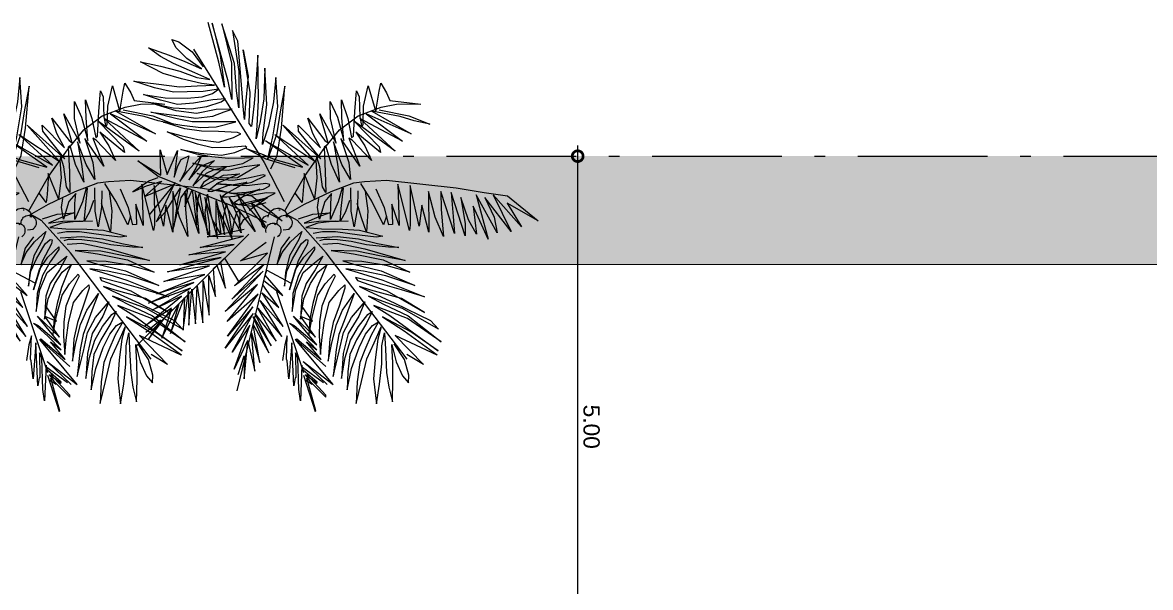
# Model space of a CAD drawing. Header units: metres. Extents: x 8 to 2416, y -346 to 476.
# Drawn here: x 22.85 to 33.26, y 53.96 to 59.18 of the extents above; entities that cross this region are included whole.
import ezdxf

# ---------------------------------------------------------------- set-up
doc = ezdxf.new("R2010")
doc.units = ezdxf.units.M
doc.header["$PDMODE"] = 34
doc.linetypes.add('0', pattern=[0])
doc.linetypes.add('ACAD_ISO10W100', pattern=[18, 12, -3, 0, -3])
doc.layers.get('0').update_dxf_attribs({"color": 250, "linetype": '0', "lineweight": 20})
doc.layers.get('Defpoints').update_dxf_attribs({"color": 6})
for name, color, linetype, lineweight in [('ARBOLES', 86, 'Continuous', 0), ('calle', 254, 'Continuous', 0), ('DIMENSIONES', 5, 'Continuous', 5)]:
    doc.layers.add(name, color=color, linetype=linetype, lineweight=lineweight)
doc.layers.add('grama', color=7, linetype='Continuous', lineweight=0, true_color=0x698c45)
doc.layers.add('SOLAR', color=7, linetype='ACAD_ISO10W100', lineweight=9, true_color=0xff1414)
doc.styles.add('ESC100-2mm', font='arial.ttf', dxfattribs={"height": 0.15})
doc.dimstyles.new('DIMS100', dxfattribs={"dimtxt": 0.15, "dimasz": 0.2, "dimexe": 0.1, "dimexo": 0.1, "dimgap": 0.05, "dimtad": 2, "dimzin": 4, "dimdsep": 46, "dimtxsty": 'ESC100-2mm', "dimblk": 'DOTSMALL', "dimcen": 0.1, "dimdle": 0.1, "dimclrd": 256, "dimclre": 256, "dimclrt": 1, "dimadec": 0, "dimazin": 0, "dimtfac": 1, "dimtix": 1, "dimtmove": 2, "dimatfit": 3, "dimfxl": 1, "dimtolj": 1, "dimtzin": 0, "dimlwd": -1, "dimarcsym": 0})

# ---------------------------------------------------------------- blocks, each defined once
blk = doc.blocks.new('A2')
at = {"layer": 'ARBOLES', "color": 87, "true_color": 0x4f6a34, "extrusion": (-5.08599e-09, -1.37735e-08, 1)}
for p, q in [((624.1, -0.43, 0), (616.23, 28.83, 0)), ((631.02, -14.39, 0), (619.25, 28.25, 0)), ((619.25, 28.25, 0), (625.08, 4.39, 0)), ((635.59, -1.53, 0), (626.3, 27.98, 0)), ((626.3, 27.98, 0), (633.45, -1.28, 0)), ((638.23, 15.1, 0), (634.28, 22.86, 0)), ((634.28, 22.86, 0), (638.96, -7.43, 0)), ((581.06, 3.77, 0), (572.04, 10.25, 0)), ((572.04, 10.25, 0), (587.45, 4.72, 0)), ((592.6, 10.21, 0), (589.31, 16.32, 0)), ((589.31, 16.32, 0), (594.61, 14.49, 0)), ((600.52, 2.31, 0), (592.6, 10.21, 0)), ((594.61, 14.49, 0), (604.47, 7.25, 0)), ((605.3, 9.05, 0), (657.5, -74.71, 0)), ((640.7, -13.96, 0), (638.23, 15.1, 0)), ((647.25, -22.86, 0), (642.1, 8.73, 0)), ((642.1, 8.73, 0), (645.64, -10.79, 0)), ((590.68, -1.53, 0), (581.06, 3.77, 0)), ((587.45, 4.72, 0), (598.97, 0.1, 0)), ((598.97, 0.1, 0), (611.36, -5.29, 0)), ((611.36, -5.29, 0), (600.52, 2.31, 0)), ((604.47, 7.25, 0), (612.46, -3.87, 0)), ((625.08, 4.39, 0), (628.16, -19.02, 0)), ((652.87, 4.66, 0), (651.66, -13.06, 0)), ((653.48, -28.57, 0), (652.87, 4.66, 0)), ((582.9, -8.83, 0), (566.25, -0.31, 0)), ((566.25, -0.31, 0), (580.9, -3.32, 0)), ((580.9, -3.32, 0), (595.37, -7.22, 0)), ((606.41, -8.46, 0), (590.68, -1.53, 0)), ((595.37, -7.22, 0), (607.94, -11.83, 0)), ((628.16, -19.02, 0), (624.1, -0.43, 0)), ((633.45, -1.28, 0), (633.69, -28.09, 0)), ((637.25, -21.61, 0), (635.59, -1.53, 0)), ((638.96, -7.43, 0), (638.77, -34.21, 0)), ((658.17, -5.01, 0), (657.39, -27.52, 0)), ((659.62, -32, 0), (658.17, -5.01, 0)), ((576.52, -19.4, 0), (561.2, -14.47, 0)), ((561.2, -14.47, 0), (577.76, -16.52, 0)), ((577.76, -16.52, 0), (594.92, -18.79, 0)), ((596.49, -12.83, 0), (582.9, -8.83, 0)), ((611.39, -16.33, 0), (596.49, -12.83, 0)), ((617.55, -13.34, 0), (606.41, -8.46, 0)), ((607.94, -11.83, 0), (617.55, -13.34, 0)), ((620.79, -17.36, 0), (611.39, -16.33, 0)), ((633.69, -28.09, 0), (631.02, -14.39, 0)), ((642.35, -35.84, 0), (640.7, -13.96, 0)), ((645.64, -10.79, 0), (643.48, -34.02, 0)), ((651.66, -13.06, 0), (650.08, -30.92, 0)), ((666.22, -11.84, 0), (664.45, -29.9, 0)), ((667.71, -33.53, 0), (666.22, -11.84, 0)), ((742.6, -22.01, 0), (743.73, -16.07, 0)), ((743.73, -16.07, 0), (748.04, -23.24, 0)), ((581.06, -28.55, 0), (568.39, -24.33, 0)), ((568.39, -24.33, 0), (584.34, -26.83, 0)), ((590.56, -22.62, 0), (576.52, -19.4, 0)), ((600.57, -22.48, 0), (590.56, -22.62, 0)), ((594.92, -18.79, 0), (607.97, -18, 0)), ((612.47, -22.05, 0), (600.57, -22.48, 0)), ((607.97, -18, 0), (620.79, -17.36, 0)), ((611.77, -26.14, 0), (619.4, -23.71, 0)), ((623.72, -20.42, 0), (612.47, -22.05, 0)), ((619.4, -23.71, 0), (623.72, -20.42, 0)), ((638.77, -34.21, 0), (637.25, -21.61, 0)), ((646.58, -45.82, 0), (647.25, -22.86, 0)), ((672.96, -18.13, 0), (669.66, -35.78, 0)), ((670.32, -49.18, 0), (672.96, -18.13, 0)), ((724.51, -36.88, 0), (725.7, -21.6, 0)), ((725.7, -21.6, 0), (727.73, -26.01, 0)), ((731.1, -33.08, 0), (734.49, -17.91, 0)), ((734.49, -17.91, 0), (740.14, -37.28, 0)), ((740.63, -33.64, 0), (742.6, -22.01, 0)), ((748.04, -23.24, 0), (750.56, -28.79, 0)), ((592.45, -36.48, 0), (574.8, -31.06, 0)), ((574.8, -31.06, 0), (590.27, -34.1, 0)), ((593.43, -31.65, 0), (581.06, -28.55, 0)), ((584.34, -26.83, 0), (600.76, -27.15, 0)), ((605.36, -30.84, 0), (593.43, -31.65, 0)), ((600.76, -27.15, 0), (611.77, -26.14, 0)), ((603.55, -34.91, 0), (615.13, -33.12, 0)), ((619.6, -28.38, 0), (605.36, -30.84, 0)), ((615.13, -33.12, 0), (625.75, -29.86, 0)), ((628.96, -27.59, 0), (619.6, -28.38, 0)), ((625.75, -29.86, 0), (628.96, -27.59, 0)), ((650.08, -30.92, 0), (648.13, -47.96, 0)), ((652.4, -47.45, 0), (653.48, -28.57, 0)), ((657.39, -27.52, 0), (654.71, -44.29, 0)), ((656.74, -53.01, 0), (659.62, -32, 0)), ((664.45, -29.9, 0), (660.81, -47.71, 0)), ((706.63, -42.01, 0), (706.47, -29.52, 0)), ((706.47, -29.52, 0), (711.71, -41.21, 0)), ((715.08, -41.71, 0), (714.76, -28.26, 0)), ((714.76, -28.26, 0), (719.41, -42, 0)), ((727.73, -26.01, 0), (728.19, -40.94, 0)), ((730.65, -46.3, 0), (731.1, -33.08, 0)), ((744.01, -33.84, 0), (755.27, -31.52, 0)), ((750.56, -28.79, 0), (773.33, -31.43, 0)), ((755.27, -31.52, 0), (765.63, -31.14, 0)), ((765.63, -31.14, 0), (773.33, -31.43, 0)), ((593.33, -42.4, 0), (573.91, -37.44, 0)), ((573.91, -37.44, 0), (593.01, -39.88, 0)), ((590.27, -34.1, 0), (603.55, -34.91, 0)), ((607.56, -38.38, 0), (592.45, -36.48, 0)), ((593.01, -39.88, 0), (607.04, -41.98, 0)), ((607.04, -41.98, 0), (619.59, -40.28, 0)), ((622.22, -35.52, 0), (607.56, -38.38, 0)), ((619.59, -40.28, 0), (627.98, -37.29, 0)), ((633.83, -35.14, 0), (622.22, -35.52, 0)), ((627.98, -37.29, 0), (633.83, -35.14, 0)), ((643.02, -42.96, 0), (642.35, -35.84, 0)), ((643.48, -34.02, 0), (643.02, -42.96, 0)), ((663.98, -55.62, 0), (667.71, -33.53, 0)), ((669.66, -35.78, 0), (666.67, -54.11, 0)), ((704.78, -60.12, 0), (698.71, -38.57, 0)), ((698.71, -38.57, 0), (710.68, -60.46, 0)), ((711.71, -41.21, 0), (716.42, -58.42, 0)), ((713.34, -50.48, 0), (726.98, -40.06, 0)), ((723.58, -55.2, 0), (724.51, -36.88, 0)), ((726.98, -40.06, 0), (744.01, -33.84, 0)), ((728.19, -40.94, 0), (729.64, -48.46, 0)), ((766.34, -53.39, 0), (733.01, -38.62, 0)), ((733.01, -38.62, 0), (759.89, -58.86, 0)), ((757.97, -40.54, 0), (737.05, -36.8, 0)), ((737.05, -36.8, 0), (766.34, -53.39, 0)), ((740.14, -37.28, 0), (740.63, -33.64, 0)), ((742.55, -35.78, 0), (764.41, -40.03, 0)), ((768.32, -43.71, 0), (757.97, -40.54, 0)), ((764.41, -40.03, 0), (779.97, -46.37, 0)), ((598.98, -49.69, 0), (583.29, -44.89, 0)), ((583.29, -44.89, 0), (596.7, -47.15, 0)), ((604.42, -44.47, 0), (593.33, -42.4, 0)), ((596.7, -47.15, 0), (610.77, -48.82, 0)), ((611.27, -51.52, 0), (598.98, -49.69, 0)), ((615.2, -44.5, 0), (604.42, -44.47, 0)), ((610.77, -48.82, 0), (622.13, -48.35, 0)), ((628.03, -44.58, 0), (615.2, -44.5, 0)), ((622.13, -48.35, 0), (636.69, -44.61, 0)), ((636.69, -44.61, 0), (628.03, -44.58, 0)), ((648.13, -47.96, 0), (646.58, -45.82, 0)), ((654.71, -44.29, 0), (651.56, -57.09, 0)), ((651.56, -57.09, 0), (652.4, -47.45, 0)), ((660.81, -47.71, 0), (656.41, -61.27, 0)), ((667.21, -69.42, 0), (670.32, -49.18, 0)), ((695.14, -73.61, 0), (671.65, -47.12, 0)), ((671.65, -47.12, 0), (699.38, -71.82, 0)), ((683.04, -51.44, 0), (682.59, -47.07, 0)), ((682.59, -47.07, 0), (699.13, -63.91, 0)), ((693.53, -53.3, 0), (689.81, -41.87, 0)), ((689.81, -41.87, 0), (702.49, -58.31, 0)), ((710.68, -60.46, 0), (706.63, -42.01, 0)), ((716.42, -58.42, 0), (715.08, -41.71, 0)), ((719.41, -42, 0), (722.17, -56.11, 0)), ((754.37, -66.21, 0), (724.35, -44.35, 0)), ((724.35, -44.35, 0), (742.61, -63.03, 0)), ((759.89, -58.86, 0), (728.4, -42.16, 0)), ((728.4, -42.16, 0), (754.37, -66.21, 0)), ((729.64, -48.46, 0), (730.65, -46.3, 0)), ((779.97, -46.37, 0), (768.32, -43.71, 0)), ((598.07, -57.61, 0), (585.81, -51.87, 0)), ((585.81, -51.87, 0), (596.07, -54.74, 0)), ((596.07, -54.74, 0), (608.56, -57.65, 0)), ((608.2, -61.15, 0), (598.07, -57.61, 0)), ((608.56, -57.65, 0), (624.05, -59.58, 0)), ((623.94, -51.71, 0), (611.27, -51.52, 0)), ((637.91, -52.5, 0), (623.94, -51.71, 0)), ((624.05, -59.58, 0), (634.83, -56.21, 0)), ((634.83, -56.21, 0), (640.32, -53.53, 0)), ((640.32, -53.53, 0), (637.91, -52.5, 0)), ((656.41, -61.27, 0), (656.74, -53.01, 0)), ((666.67, -54.11, 0), (660.37, -71.87, 0)), ((660.37, -71.87, 0), (663.98, -55.62, 0)), ((690.2, -76.67, 0), (665.43, -53.89, 0)), ((665.43, -53.89, 0), (695.14, -73.61, 0)), ((699.38, -71.82, 0), (683.04, -51.44, 0)), ((699.13, -63.91, 0), (693.53, -53.3, 0)), ((701.26, -65.36, 0), (713.34, -50.48, 0)), ((702.49, -58.31, 0), (704.78, -60.12, 0)), ((728.28, -77.37, 0), (714.22, -56.77, 0)), ((714.22, -56.77, 0), (720.07, -74.73, 0)), ((722.59, -58.1, 0), (720.13, -56.52, 0)), ((720.13, -56.52, 0), (728.28, -77.37, 0)), ((722.17, -56.11, 0), (723.58, -55.2, 0)), ((736.82, -73.21, 0), (722.59, -58.1, 0)), ((743.49, -67.33, 0), (725.37, -52.2, 0)), ((725.37, -52.2, 0), (732, -62.21, 0)), ((581.31, -83.95, 0), (580.69, -65.22, 0)), ((580.69, -65.22, 0), (585.87, -83.56, 0)), ((585.87, -83.56, 0), (593.52, -65.64, 0)), ((593.52, -65.64, 0), (591.09, -85.4, 0)), ((607.52, -68.57, 0), (595.98, -65.06, 0)), ((595.98, -65.06, 0), (610.37, -67.69, 0)), ((619.38, -63.81, 0), (608.2, -61.15, 0)), ((632.64, -63.5, 0), (619.38, -63.81, 0)), ((643.65, -62.49, 0), (632.64, -63.5, 0)), ((635.84, -67.22, 0), (644.75, -63.59, 0)), ((644.75, -63.59, 0), (643.65, -62.49, 0)), ((659.1, -72.18, 0), (644.22, -64.35, 0)), ((644.22, -64.35, 0), (655.56, -68.14, 0)), ((686, -78.09, 0), (658.48, -58.71, 0)), ((658.48, -58.71, 0), (690.2, -76.67, 0)), ((687.32, -85.09, 0), (701.26, -65.36, 0)), ((703.21, -62.22, 0), (701.9, -63.27, 0)), ((701.9, -63.27, 0), (702.77, -81.59, 0)), ((707.35, -76, 0), (703.21, -62.22, 0)), ((715.09, -76.02, 0), (708.71, -59.36, 0)), ((708.71, -59.36, 0), (711.69, -75.86, 0)), ((732, -62.21, 0), (736.82, -73.21, 0)), ((742.61, -63.03, 0), (743.49, -67.33, 0)), ((579.32, -84.99, 0), (564.18, -73.43, 0)), ((564.18, -73.43, 0), (581.31, -83.95, 0)), ((593.74, -77.19, 0), (596.26, -72.49, 0)), ((596.26, -72.49, 0), (601.88, -69.74, 0)), ((601.88, -69.74, 0), (598.85, -81.65, 0)), ((600.94, -81.14, 0), (608.3, -72.79, 0)), ((611.3, -69.77, 0), (606.97, -78.92, 0)), ((618.93, -70.51, 0), (607.52, -68.57, 0)), ((608.3, -72.79, 0), (611.3, -69.77, 0)), ((610.37, -67.69, 0), (626, -69.26, 0)), ((610.9, -77.36, 0), (620.86, -73.09, 0)), ((620.86, -73.09, 0), (611.78, -81.55, 0)), ((631.2, -71.78, 0), (618.93, -70.51, 0)), ((626, -69.26, 0), (635.84, -67.22, 0)), ((643.16, -71.54, 0), (631.2, -71.78, 0)), ((641.87, -75.37, 0), (649.47, -71.12, 0)), ((649.47, -71.12, 0), (643.16, -71.54, 0)), ((655.56, -68.14, 0), (665.55, -72.32, 0)), ((657.5, -74.71, 0), (672.42, -103.39, 0)), ((680.43, -78.57, 0), (659.1, -72.18, 0)), ((662.51, -79.23, 0), (667.21, -69.42, 0)), ((665.55, -72.32, 0), (686, -78.09, 0)), ((696.53, -70.58, 0), (695.74, -72.82, 0)), ((695.74, -72.82, 0), (696.59, -86.02, 0)), ((698.71, -77.91, 0), (696.53, -70.58, 0)), ((720.07, -74.73, 0), (721.45, -87.14, 0)), ((591.09, -85.4, 0), (593.74, -77.19, 0)), ((595.27, -88.56, 0), (600.94, -81.14, 0)), ((598.85, -81.65, 0), (595.27, -88.56, 0)), ((601.97, -87.53, 0), (610.9, -77.36, 0)), ((606.97, -78.92, 0), (601.97, -87.53, 0)), ((621.07, -80.11, 0), (604.93, -75.02, 0)), ((604.93, -75.02, 0), (619.77, -77.94, 0)), ((611.78, -81.55, 0), (604.94, -91.88, 0)), ((604.94, -91.88, 0), (615.07, -82.49, 0)), ((620.71, -87, 0), (608.03, -82.79, 0)), ((608.03, -82.79, 0), (623.85, -86.07, 0)), ((629.74, -77.94, 0), (612.69, -89.4, 0)), ((615.07, -82.49, 0), (620.57, -79.89, 0)), ((619.77, -77.94, 0), (632.14, -77.45, 0)), ((620.57, -79.89, 0), (629.74, -77.94, 0)), ((631.1, -80.53, 0), (621.07, -80.11, 0)), ((639.29, -82.95, 0), (623.79, -89.7, 0)), ((627.47, -84.1, 0), (639.29, -82.95, 0)), ((642.89, -77.87, 0), (631.1, -80.53, 0)), ((632.14, -77.45, 0), (641.87, -75.37, 0)), ((637.86, -85.6, 0), (647.46, -80.15, 0)), ((654.38, -76.33, 0), (642.89, -77.87, 0)), ((647.46, -80.15, 0), (654.38, -76.33, 0)), ((687.18, -82.73, 0), (687.06, -86.4, 0)), ((694.71, -101.45, 0), (687.18, -82.73, 0)), ((700.64, -92.72, 0), (698.71, -77.91, 0)), ((702.77, -81.59, 0), (703.1, -96.92, 0)), ((713.33, -89.21, 0), (707.35, -76, 0)), ((711.69, -75.86, 0), (713.33, -89.21, 0)), ((721.45, -87.14, 0), (715.09, -76.02, 0)), ((572.77, -88.11, 0), (560.59, -96.29, 0)), ((581.93, -88.51, 0), (569.07, -99.72, 0)), ((569.07, -99.72, 0), (591.08, -90.64, 0)), ((570.55, -91.77, 0), (581.93, -88.51, 0)), ((591.08, -90.64, 0), (572.68, -113.34, 0)), ((579.06, -85.89, 0), (572.77, -88.11, 0)), ((631.89, -105.95, 0), (579.32, -84.99, 0)), ((591.61, -89.33, 0), (581.74, -110.5, 0)), ((610.17, -93.47, 0), (627.47, -84.1, 0)), ((612.69, -89.4, 0), (610.17, -93.47, 0)), ((623.79, -89.7, 0), (616.07, -95.84, 0)), ((618.95, -96.11, 0), (630.63, -91.55, 0)), ((634.45, -87.95, 0), (620.71, -87, 0)), ((644.68, -91.97, 0), (622.23, -90.38, 0)), ((622.23, -90.38, 0), (637.82, -91.62, 0)), ((623.85, -86.07, 0), (637.86, -85.6, 0)), ((644.88, -89.25, 0), (629.15, -97.72, 0)), ((630.63, -91.55, 0), (644.88, -89.25, 0)), ((645.87, -86.27, 0), (634.45, -87.95, 0)), ((637.82, -91.62, 0), (648.57, -89.08, 0)), ((658.87, -90.05, 0), (644.68, -91.97, 0)), ((656.76, -83.66, 0), (645.87, -86.27, 0)), ((648.57, -89.08, 0), (658.62, -84.36, 0)), ((658.62, -84.36, 0), (656.76, -83.66, 0)), ((661.66, -90.82, 0), (658.87, -90.05, 0)), ((661.3, -92.08, 0), (661.66, -90.82, 0)), ((672.81, -110.42, 0), (687.32, -85.09, 0)), ((687.06, -86.4, 0), (686.23, -98.17, 0)), ((696.59, -86.02, 0), (694.71, -101.45, 0)), ((707.02, -96.14, 0), (723.79, -89.77, 0)), ((723.79, -89.77, 0), (731.65, -88.75, 0)), ((737.09, -103.31, 0), (729.02, -90.05, 0)), ((731.65, -88.75, 0), (748.02, -87.64, 0)), ((748.02, -87.64, 0), (799.56, -93.42, 0)), ((764.91, -124.86, 0), (756.39, -90.55, 0)), ((756.39, -90.55, 0), (757.33, -121.28, 0)), ((560.59, -96.29, 0), (570.55, -91.77, 0)), ((584.62, -111.03, 0), (595.67, -93.27, 0)), ((595.67, -93.27, 0), (593.66, -102.05, 0)), ((596.28, -100.6, 0), (600.9, -94.07, 0)), ((600.9, -94.07, 0), (598.87, -107.3, 0)), ((598.87, -107.3, 0), (604.41, -94.76, 0)), ((604.41, -94.76, 0), (607.46, -120.94, 0)), ((608.72, -101.58, 0), (609.9, -96.98, 0)), ((609.9, -96.98, 0), (612.46, -112.69, 0)), ((614.04, -111.8, 0), (615.65, -98.05, 0)), ((615.65, -98.05, 0), (618.22, -113.38, 0)), ((616.07, -95.84, 0), (618.95, -96.11, 0)), ((633.21, -97.59, 0), (623.45, -94.87, 0)), ((623.45, -94.87, 0), (634.47, -97.23, 0)), ((629.15, -97.72, 0), (626.52, -99.91, 0)), ((626.52, -99.91, 0), (629.93, -100.08, 0)), ((629.93, -100.08, 0), (635.83, -99.57, 0)), ((645.74, -99.24, 0), (633.21, -97.59, 0)), ((634.47, -97.23, 0), (644.52, -96.54, 0)), ((635.83, -99.57, 0), (654.43, -94.25, 0)), ((654.43, -94.25, 0), (641.7, -100.11, 0)), ((644.52, -96.54, 0), (657.21, -94.45, 0)), ((659.41, -97.08, 0), (645.74, -99.24, 0)), ((655.77, -102.3, 0), (665.68, -97.21, 0)), ((657.21, -94.45, 0), (661.3, -92.08, 0)), ((665.68, -97.21, 0), (659.41, -97.08, 0)), ((685.69, -104.19, 0), (680.7, -97.48, 0)), ((686.23, -98.17, 0), (685.69, -104.19, 0)), ((687.37, -105.35, 0), (707.02, -96.14, 0)), ((703.1, -96.92, 0), (700.64, -92.72, 0)), ((707.43, -97.45, 0), (702.44, -103.57, 0)), ((706.73, -104.89, 0), (707.43, -97.45, 0)), ((715.14, -93.55, 0), (712.38, -103.6, 0)), ((714.57, -108.58, 0), (716.19, -93.56, 0)), ((716.19, -93.56, 0), (715.14, -93.55, 0)), ((721.89, -110.59, 0), (721.57, -93.43, 0)), ((726.8, -95.69, 0), (726.5, -107.83, 0)), ((732.15, -95.82, 0), (734.08, -110.36, 0)), ((746.5, -108.16, 0), (740.41, -94.42, 0)), ((772.25, -121.74, 0), (765.43, -91.74, 0)), ((765.43, -91.74, 0), (765.6, -121.05, 0)), ((784.05, -115.09, 0), (779.14, -96.12, 0)), ((779.14, -96.12, 0), (779.3, -126.22, 0)), ((798.29, -127.18, 0), (788.18, -96.15, 0)), ((788.18, -96.15, 0), (788.51, -109.35, 0)), ((806.24, -128.92, 0), (795.77, -96.7, 0)), ((795.77, -96.7, 0), (797.28, -114.5, 0)), ((799.56, -93.42, 0), (820.22, -96.78, 0)), ((829.69, -126.64, 0), (814.19, -98.59, 0)), ((814.19, -98.59, 0), (823.13, -131.33, 0)), ((820.22, -96.78, 0), (837.52, -99.19, 0)), ((847.76, -122.11, 0), (826.9, -98.63, 0)), ((826.9, -98.63, 0), (840.16, -125.63, 0)), ((837.52, -99.19, 0), (860.07, -117.85, 0)), ((590.44, -124.13, 0), (596.28, -100.6, 0)), ((593.66, -102.05, 0), (590.86, -121.93, 0)), ((607.46, -120.94, 0), (608.72, -101.58, 0)), ((622.02, -117.69, 0), (622.18, -102.67, 0)), ((622.18, -102.67, 0), (625.54, -116.14, 0)), ((627.52, -114.72, 0), (629.65, -105.31, 0)), ((629.65, -105.31, 0), (631.6, -113.43, 0)), ((659.41, -118.89, 0), (631.89, -105.95, 0)), ((641.7, -100.11, 0), (635.29, -104.39, 0)), ((635.29, -104.39, 0), (638.69, -105.71, 0)), ((636.29, -105.75, 0), (646.11, -105.25, 0)), ((648.91, -107.15, 0), (636.29, -105.75, 0)), ((638.69, -105.71, 0), (643.14, -104.42, 0)), ((643.14, -104.42, 0), (660.28, -100.44, 0)), ((646.11, -105.25, 0), (655.77, -102.3, 0)), ((660.28, -100.44, 0), (646.38, -110.07, 0)), ((658.92, -104.33, 0), (648.91, -107.15, 0)), ((673.62, -113.21, 0), (687.37, -105.35, 0)), ((696.93, -108, 0), (698, -101.2, 0)), ((698.47, -116.64, 0), (696.93, -108, 0)), ((702.44, -103.57, 0), (698.47, -116.64, 0)), ((712.38, -103.6, 0), (706.69, -116.67, 0)), ((706.69, -116.67, 0), (706.73, -104.89, 0)), ((720.61, -102.73, 0), (717.7, -111.21, 0)), ((726.5, -107.83, 0), (724.1, -122.11, 0)), ((729.61, -115.58, 0), (726.36, -104.96, 0)), ((745.82, -120.61, 0), (737.09, -103.31, 0)), ((749.75, -120.62, 0), (746.5, -108.16, 0)), ((757.33, -121.28, 0), (751.89, -105.45, 0)), ((751.89, -105.45, 0), (752.36, -120.48, 0)), ((774.02, -106.05, 0), (772.25, -121.74, 0)), ((779.3, -126.22, 0), (774.02, -106.05, 0)), ((808.52, -117, 0), (802.82, -100.5, 0)), ((802.82, -100.5, 0), (806.16, -120.02, 0)), ((823.13, -131.33, 0), (811.96, -106.81, 0)), ((811.96, -106.81, 0), (814.62, -127.64, 0)), ((840.16, -125.63, 0), (820.73, -100.45, 0)), ((820.73, -100.45, 0), (827.49, -114.97, 0)), ((860.07, -117.85, 0), (837.09, -104.8, 0)), ((837.09, -104.8, 0), (847.76, -122.11, 0)), ((581.74, -110.5, 0), (577.79, -118.59, 0)), ((577.79, -118.59, 0), (584.62, -111.03, 0)), ((612.46, -112.69, 0), (615.96, -128.03, 0)), ((615.96, -128.03, 0), (614.04, -111.8, 0)), ((618.22, -113.38, 0), (623.13, -130.78, 0)), ((625.54, -116.14, 0), (628.37, -128.18, 0)), ((628.37, -128.18, 0), (627.52, -114.72, 0)), ((631.6, -113.43, 0), (633.65, -127.68, 0)), ((635.78, -117.1, 0), (637.74, -110.83, 0)), ((637.74, -110.83, 0), (638.94, -110.31, 0)), ((638.94, -110.31, 0), (639.72, -112.52, 0)), ((639.72, -112.52, 0), (639.16, -122.61, 0)), ((642.58, -116.87, 0), (646.51, -114.11, 0)), ((669.45, -109.81, 0), (668.51, -109.76, 0)), ((672.78, -110.5, 0), (672.81, -110.42, 0)), ((674.93, -115.03, 0), (673.48, -114.7, 0)), ((673.64, -113.25, 0), (674.78, -113.42, 0)), ((674.78, -113.42, 0), (677.13, -114.62, 0)), ((677.13, -114.62, 0), (681.98, -117.26, 0)), ((682.88, -116.33, 0), (693.62, -112.7, 0)), ((698.06, -114.81, 0), (687.21, -119.48, 0)), ((693.62, -112.7, 0), (706.07, -111.84, 0)), ((706.07, -111.84, 0), (698.06, -114.81, 0)), ((713.75, -118.15, 0), (714.57, -108.58, 0)), ((717.7, -111.21, 0), (713.75, -118.15, 0)), ((724.1, -122.11, 0), (721.89, -110.59, 0)), ((733.09, -126.17, 0), (729.61, -115.58, 0)), ((734.08, -110.36, 0), (733.09, -126.17, 0)), ((747.94, -114.34, 0), (745.82, -120.61, 0)), ((790.17, -129.24, 0), (784.05, -115.09, 0)), ((788.51, -109.35, 0), (790.17, -129.24, 0)), ((797.28, -114.5, 0), (798.29, -127.18, 0)), ((827.49, -114.97, 0), (829.69, -126.64, 0)), ((615.53, -129.51, 0), (642.79, -123.81, 0)), ((623.13, -130.78, 0), (622.02, -117.69, 0)), ((633.65, -127.68, 0), (635.78, -117.1, 0)), ((639.16, -122.61, 0), (642.58, -116.87, 0)), ((656.51, -118.23, 0), (656.39, -118.97, 0)), ((666.22, -120.62, 0), (665.33, -120.29, 0)), ((676.21, -124.13, 0), (671.69, -124.67, 0)), ((703.47, -141.4, 0), (681.98, -117.26, 0)), ((687.21, -119.48, 0), (697.94, -117.95, 0)), ((697.15, -119.4, 0), (688.36, -122.62, 0)), ((688.36, -122.62, 0), (700.02, -123.6, 0)), ((705.64, -118.38, 0), (697.15, -119.4, 0)), ((697.94, -117.95, 0), (710.35, -117.87, 0)), ((700.02, -123.6, 0), (715.57, -124.02, 0)), ((719.77, -117.91, 0), (705.64, -118.38, 0)), ((710.35, -117.87, 0), (719.77, -117.91, 0)), ((715.57, -124.02, 0), (728.01, -124.59, 0)), ((728.01, -124.59, 0), (745.27, -129.09, 0)), ((752.36, -120.48, 0), (749.75, -120.62, 0)), ((765.6, -121.05, 0), (764.91, -124.86, 0)), ((806.16, -120.02, 0), (806.24, -128.92, 0)), ((814.62, -127.64, 0), (808.52, -117, 0)), ((563.23, -210.17, 0), (646.2, -127.56, 0)), ((610.17, -137.43, 0), (642.34, -129.12, 0)), ((642.34, -129.12, 0), (615.53, -129.51, 0)), ((637.74, -243.42, 0), (665.32, -129.63, 0)), ((676.3, -129.54, 0), (670.1, -137.89, 0)), ((670.87, -141.18, 0), (677.07, -133.2, 0)), ((683.24, -131.65, 0), (676.36, -143.67, 0)), ((677.07, -133.2, 0), (685.35, -125.75, 0)), ((685.35, -125.75, 0), (683.24, -131.65, 0)), ((684.91, -134.65, 0), (688.59, -131.67, 0)), ((688.59, -131.67, 0), (689.9, -131.79, 0)), ((689.9, -131.79, 0), (689.62, -134.67, 0)), ((700.64, -125.81, 0), (693.84, -127.09, 0)), ((695.92, -130.24, 0), (711.89, -129.24, 0)), ((701.82, -131.57, 0), (698.53, -132.6, 0)), ((710.21, -125.99, 0), (700.64, -125.81, 0)), ((706.01, -131.47, 0), (701.82, -131.57, 0)), ((711.88, -131.86, 0), (706.01, -131.47, 0)), ((728, -128.25, 0), (710.21, -125.99, 0)), ((721.97, -133.09, 0), (711.88, -131.86, 0)), ((711.89, -129.24, 0), (727.32, -131.02, 0)), ((733.32, -135.6, 0), (721.97, -133.09, 0)), ((727.32, -131.02, 0), (741.44, -134.58, 0)), ((740.29, -129.86, 0), (728, -128.25, 0)), ((745.27, -129.09, 0), (740.29, -129.86, 0)), ((595.27, -150.26, 0), (628.91, -140.79, 0)), ((601.97, -142.98, 0), (635.49, -135.15, 0)), ((628.91, -140.79, 0), (601.97, -142.98, 0)), ((635.49, -135.15, 0), (610.17, -137.43, 0)), ((635.67, -165.89, 0), (660.16, -141.7, 0)), ((640.19, -147.32, 0), (659.1, -133.47, 0)), ((660.16, -141.7, 0), (640.19, -147.32, 0)), ((670.1, -137.89, 0), (666.92, -150.18, 0)), ((666.92, -150.18, 0), (670.87, -141.18, 0)), ((678.45, -145.77, 0), (684.91, -134.65, 0)), ((689.62, -134.67, 0), (682.78, -147.24, 0)), ((686.86, -144.64, 0), (694.85, -136.93, 0)), ((694.84, -138.91, 0), (688.53, -148.16, 0)), ((694.85, -136.93, 0), (694.84, -138.91, 0)), ((701.02, -135.11, 0), (711.87, -134.22, 0)), ((763.17, -219.99, 0), (703.47, -141.4, 0)), ((725.98, -140.17, 0), (707.14, -139.73, 0)), ((707.14, -139.73, 0), (723.62, -142.14, 0)), ((711.87, -134.22, 0), (731.89, -138.51, 0)), ((744.17, -143.89, 0), (725.98, -140.17, 0)), ((731.89, -138.51, 0), (761.85, -147.09, 0)), ((749.43, -137.22, 0), (733.32, -135.6, 0)), ((741.44, -134.58, 0), (757.13, -137.39, 0)), ((757.13, -137.39, 0), (749.43, -137.22, 0)), ((586.17, -155.5, 0), (625.75, -144.76, 0)), ((625.75, -144.76, 0), (595.27, -150.26, 0)), ((625.45, -148.09, 0), (628.39, -145.4, 0)), ((628.89, -167.63, 0), (625.45, -148.09, 0)), ((628.39, -145.4, 0), (638.55, -162.7, 0)), ((633.75, -175.6, 0), (657.5, -149.95, 0)), ((657.5, -149.95, 0), (635.67, -165.89, 0)), ((676.36, -143.67, 0), (673.44, -155.96, 0)), ((674.23, -154.91, 0), (678.45, -145.77, 0)), ((682.78, -147.24, 0), (676.28, -168.79, 0)), ((680.66, -153.78, 0), (686.86, -144.64, 0)), ((688.53, -148.16, 0), (682.89, -158.23, 0)), ((686.3, -155.89, 0), (694.81, -148.85, 0)), ((694.81, -148.85, 0), (700.85, -143.75, 0)), ((700.85, -143.75, 0), (695.32, -153.94, 0)), ((729.88, -147.92, 0), (715.64, -147.2, 0)), ((715.64, -147.2, 0), (723.48, -149.84, 0)), ((723.48, -149.84, 0), (744.14, -154.62, 0)), ((723.62, -142.14, 0), (745.59, -146.51, 0)), ((747.81, -150.86, 0), (729.88, -147.92, 0)), ((761.85, -147.09, 0), (744.17, -143.89, 0)), ((745.59, -146.51, 0), (765.33, -155.63, 0)), ((578.2, -171.81, 0), (613.66, -157.4, 0)), ((583.48, -162.6, 0), (617.11, -150.94, 0)), ((613.66, -157.4, 0), (583.48, -162.6, 0)), ((617.11, -150.94, 0), (586.17, -155.5, 0)), ((617.04, -187.42, 0), (616.76, -158.07, 0)), ((616.76, -158.07, 0), (621.52, -173.78, 0)), ((620.18, -153.11, 0), (622.56, -150.81, 0)), ((621.52, -173.78, 0), (620.18, -153.11, 0)), ((622.56, -150.81, 0), (628.89, -167.63, 0)), ((628.73, -184.82, 0), (656.87, -154.98, 0)), ((656.87, -154.98, 0), (633.75, -175.6, 0)), ((658.36, -157.98, 0), (659.45, -154.15, 0)), ((671.5, -172.84, 0), (658.36, -157.98, 0)), ((659.45, -154.15, 0), (677.16, -163.59, 0)), ((672.51, -166.05, 0), (674.23, -154.91, 0)), ((673.44, -155.96, 0), (672.51, -166.05, 0)), ((676.28, -168.79, 0), (680.66, -153.78, 0)), ((682.89, -158.23, 0), (678.89, -171.42, 0)), ((680.88, -168.81, 0), (686.3, -155.89, 0)), ((695.32, -153.94, 0), (688.63, -164.01, 0)), ((691.88, -164.13, 0), (697.29, -155.78, 0)), ((701.33, -155.94, 0), (696.84, -167.03, 0)), ((697.29, -155.78, 0), (703.97, -150.19, 0)), ((703.97, -150.19, 0), (701.33, -155.94, 0)), ((702.76, -164.32, 0), (709.33, -157.27, 0)), ((709.33, -157.27, 0), (709.96, -158.7, 0)), ((730.9, -154.84, 0), (717.82, -153.23, 0)), ((717.82, -153.23, 0), (727.12, -155.87, 0)), ((727.12, -155.87, 0), (745.16, -161.58, 0)), ((747.53, -158.3, 0), (730.9, -154.84, 0)), ((744.14, -154.62, 0), (768.85, -165.58, 0)), ((768.85, -165.58, 0), (747.53, -158.3, 0)), ((765.33, -155.63, 0), (747.81, -150.86, 0)), ((572.12, -178.5, 0), (605.49, -163.35, 0)), ((605.49, -163.35, 0), (578.2, -171.81, 0)), ((606.9, -193.86, 0), (608.05, -166.02, 0)), ((608.05, -166.02, 0), (612.19, -193.06, 0)), ((612.19, -193.06, 0), (612.46, -162.16, 0)), ((612.46, -162.16, 0), (617.04, -187.42, 0)), ((652.73, -164.76, 0), (628.73, -184.82, 0)), ((630.15, -192.28, 0), (652.73, -164.76, 0)), ((656.49, -165.01, 0), (657.31, -161.8, 0)), ((668.43, -181.94, 0), (656.49, -165.01, 0)), ((657.31, -161.8, 0), (671.5, -172.84, 0)), ((688.63, -164.01, 0), (685.46, -173.53, 0)), ((687.02, -175.52, 0), (691.88, -164.13, 0)), ((697.35, -172.79, 0), (702.76, -164.32, 0)), ((709.96, -158.7, 0), (705.1, -168.62, 0)), ((712.69, -169.17, 0), (717.15, -165, 0)), ((717.15, -165, 0), (717.25, -167.62, 0)), ((741.75, -163.92, 0), (725.13, -159.68, 0)), ((725.13, -159.68, 0), (726.58, -161.89, 0)), ((726.58, -161.89, 0), (748.28, -169.44, 0)), ((736.5, -168.99, 0), (727.99, -166.23, 0)), ((727.99, -166.23, 0), (734.41, -169.39, 0)), ((759.01, -168.8, 0), (741.75, -163.92, 0)), ((745.16, -161.58, 0), (776, -173.98, 0)), ((569.6, -195.38, 0), (596.58, -173.56, 0)), ((603.08, -167.41, 0), (572.12, -178.5, 0)), ((574.82, -183.87, 0), (603.08, -167.41, 0)), ((596.58, -173.56, 0), (574.82, -183.87, 0)), ((588.29, -201.05, 0), (598.74, -174.43, 0)), ((597.66, -198.46, 0), (601.76, -169.5, 0)), ((598.74, -174.43, 0), (597.66, -198.46, 0)), ((601.76, -169.5, 0), (601.98, -194.77, 0)), ((601.98, -194.77, 0), (604.05, -168.23, 0)), ((604.05, -168.23, 0), (606.9, -193.86, 0)), ((653.17, -172.08, 0), (630.15, -192.28, 0)), ((630.45, -202.89, 0), (653.17, -172.08, 0)), ((671.73, -195.91, 0), (656.16, -171.03, 0)), ((656.16, -171.03, 0), (668.43, -181.94, 0)), ((686.88, -230.17, 0), (666.93, -170.29, 0)), ((678.32, -184.76, 0), (680.88, -168.81, 0)), ((678.89, -171.42, 0), (678.32, -184.76, 0)), ((685.46, -173.53, 0), (684.47, -190.43, 0)), ((693.26, -187.95, 0), (697.35, -172.79, 0)), ((696.84, -167.03, 0), (693.66, -178.94, 0)), ((705.1, -168.62, 0), (700.09, -180.91, 0)), ((705.71, -178.05, 0), (712.69, -169.17, 0)), ((717.25, -167.62, 0), (713.02, -180.95, 0)), ((715.52, -183.84, 0), (724.19, -171.57, 0)), ((724.19, -171.57, 0), (721.14, -179.67, 0)), ((734.41, -169.39, 0), (754.26, -178.73, 0)), ((759.75, -182.67, 0), (734.66, -173.32, 0)), ((734.66, -173.32, 0), (745.89, -179.23, 0)), ((758.99, -175.23, 0), (736.5, -168.99, 0)), ((748.28, -169.44, 0), (775.96, -185.49, 0)), ((776, -173.98, 0), (759.01, -168.8, 0)), ((589.08, -182.38, 0), (569.6, -195.38, 0)), ((572.15, -205.18, 0), (589.07, -182.97, 0)), ((582, -204.52, 0), (594.51, -179.19, 0)), ((589.07, -182.97, 0), (582, -204.52, 0)), ((594.51, -179.19, 0), (588.29, -201.05, 0)), ((628.77, -211.77, 0), (649.31, -181.42, 0)), ((649.31, -181.42, 0), (630.45, -202.89, 0)), ((666.45, -206.7, 0), (652.89, -182.36, 0)), ((652.89, -182.36, 0), (670.55, -203.25, 0)), ((670.55, -203.25, 0), (654.63, -176.76, 0)), ((654.63, -176.76, 0), (671.73, -195.91, 0)), ((684.47, -190.43, 0), (687.02, -175.52, 0)), ((693.28, -191.99, 0), (686.14, -181.87, 0)), ((693.66, -178.94, 0), (691.42, -190.3, 0)), ((700.09, -180.91, 0), (698.59, -192.3, 0)), ((701.99, -193.21, 0), (705.71, -178.05, 0)), ((713.02, -180.95, 0), (708.68, -192.86, 0)), ((721.14, -179.67, 0), (716.65, -191.69, 0)), ((722.15, -189.09, 0), (727.93, -182.31, 0)), ((732.02, -177.61, 0), (727.54, -188.32, 0)), ((727.93, -182.31, 0), (732.02, -177.61, 0)), ((763.54, -190.01, 0), (738.56, -180.25, 0)), ((738.56, -180.25, 0), (750.42, -187.62, 0)), ((745.89, -179.23, 0), (764.07, -187.92, 0)), ((754.26, -178.73, 0), (780.54, -191.38, 0)), ((775.96, -185.49, 0), (758.99, -175.23, 0)), ((786.39, -197.83, 0), (759.75, -182.67, 0)), ((570.16, -200.17, 0), (581.08, -190.86, 0)), ((581.08, -190.86, 0), (572.15, -205.18, 0)), ((649.38, -186.14, 0), (628.77, -211.77, 0)), ((633.88, -214.94, 0), (649.38, -186.14, 0)), ((660.98, -215.44, 0), (649.34, -188.61, 0)), ((649.34, -188.61, 0), (662.73, -210.04, 0)), ((662.73, -210.04, 0), (650.63, -186.33, 0)), ((650.63, -186.33, 0), (666.45, -206.7, 0)), ((696.52, -209.42, 0), (679.17, -188.13, 0)), ((679.17, -188.13, 0), (695.49, -203.66, 0)), ((695.49, -203.66, 0), (684.55, -188.15, 0)), ((684.55, -188.15, 0), (693.28, -191.99, 0)), ((690.6, -202.33, 0), (693.26, -187.95, 0)), ((691.42, -190.3, 0), (690.6, -202.33, 0)), ((711.03, -194.29, 0), (715.52, -183.84, 0)), ((716.65, -191.69, 0), (712.84, -201.77, 0)), ((716.1, -200.21, 0), (722.15, -189.09, 0)), ((727.54, -188.32, 0), (719.65, -201.01, 0)), ((727.25, -195.8, 0), (734.09, -187.04, 0)), ((737.35, -184.84, 0), (733.28, -193.32, 0)), ((734.09, -187.04, 0), (737.35, -184.84, 0)), ((765.86, -199.85, 0), (745.07, -188.64, 0)), ((745.07, -188.64, 0), (761, -199.05, 0)), ((750.42, -187.62, 0), (786.07, -213.79, 0)), ((788.34, -207.11, 0), (763.54, -190.01, 0)), ((764.07, -187.92, 0), (788.34, -207.11, 0)), ((780.54, -191.38, 0), (786.39, -197.83, 0)), ((647.04, -194.78, 0), (633.88, -214.94, 0)), ((635.44, -227.48, 0), (647.04, -194.78, 0)), ((654.34, -222.55, 0), (649.34, -194.4, 0)), ((649.34, -194.4, 0), (660.98, -215.44, 0)), ((686.86, -202.96, 0), (676.27, -193.35, 0)), ((676.27, -193.35, 0), (679.67, -195.08, 0)), ((679.67, -195.08, 0), (696.52, -209.42, 0)), ((698.59, -192.3, 0), (698.3, -203.03, 0)), ((700.27, -205.92, 0), (701.99, -193.21, 0)), ((708.68, -192.86, 0), (706.03, -205, 0)), ((707.59, -208.03, 0), (711.03, -194.29, 0)), ((721.46, -205.99, 0), (727.25, -195.8, 0)), ((733.28, -193.32, 0), (725.91, -205.74, 0)), ((732.58, -201.43, 0), (737.57, -195.16, 0)), ((742.18, -192.3, 0), (736.65, -202.22, 0)), ((737.57, -195.16, 0), (742.18, -192.3, 0)), ((738.84, -207.88, 0), (744, -196.12, 0)), ((744, -196.12, 0), (741.62, -205.27, 0)), ((761, -199.05, 0), (785.54, -216.82, 0)), ((786.07, -213.79, 0), (765.86, -199.85, 0)), ((645.26, -206.22, 0), (635.44, -227.48, 0)), ((642.74, -234.51, 0), (645.56, -206.73, 0)), ((645.56, -206.73, 0), (650.79, -228.8, 0)), ((650.79, -228.8, 0), (648.23, -200.66, 0)), ((648.23, -200.66, 0), (654.34, -222.55, 0)), ((674.67, -202.66, 0), (672.82, -209.34, 0)), ((674.09, -219.93, 0), (674.67, -202.66, 0)), ((678.05, -208.05, 0), (675.87, -234.59, 0)), ((679.52, -239.83, 0), (678.05, -208.05, 0)), ((680.83, -205.56, 0), (681.61, -205.03, 0)), ((703.12, -225.52, 0), (680.83, -205.56, 0)), ((708.6, -238.74, 0), (680.83, -205.56, 0)), ((681.61, -205.03, 0), (699.73, -220.27, 0)), ((696.62, -213.2, 0), (686.86, -202.96, 0)), ((699.73, -220.27, 0), (688.79, -207.15, 0)), ((688.79, -207.15, 0), (696.62, -213.2, 0)), ((698.3, -203.03, 0), (699.3, -216.53, 0)), ((699.3, -216.53, 0), (700.27, -205.92, 0)), ((706.03, -205, 0), (704.93, -221.37, 0)), ((704.93, -221.37, 0), (707.59, -208.03, 0)), ((712.84, -201.77, 0), (710.82, -212.87, 0)), ((713.06, -214.07, 0), (716.1, -200.21, 0)), ((719.65, -201.01, 0), (716.05, -215.8, 0)), ((717.5, -218.68, 0), (721.46, -205.99, 0)), ((725.91, -205.74, 0), (720.9, -216.6, 0)), ((727.73, -211.35, 0), (732.58, -201.43, 0)), ((736.65, -202.22, 0), (732.02, -213.2, 0)), ((733.45, -219.78, 0), (738.84, -207.88, 0)), ((741.62, -205.27, 0), (739.58, -220.44, 0)), ((744.59, -210.1, 0), (746.6, -200.57, 0)), ((746.6, -200.57, 0), (747.2, -212.73, 0)), ((785.41, -217.12, 0), (754.47, -202.4, 0)), ((754.47, -202.4, 0), (775.32, -223.83, 0)), ((672.82, -209.34, 0), (671.06, -221.11, 0)), ((682.35, -219.17, 0), (680.65, -215.39, 0)), ((680.65, -215.39, 0), (680.92, -233.52, 0)), ((710.82, -212.87, 0), (708.55, -232.79, 0)), ((708.55, -232.79, 0), (713.06, -214.07, 0)), ((716.05, -215.8, 0), (714.83, -234.23, 0)), ((720.9, -216.6, 0), (719.4, -229.27, 0)), ((722.18, -226.81, 0), (727.73, -211.35, 0)), ((732.02, -213.2, 0), (728.32, -222.5, 0)), ((744.43, -223.48, 0), (744.59, -210.1, 0)), ((747.2, -212.73, 0), (748.08, -229.89, 0)), ((752.55, -222.73, 0), (751.92, -209.23, 0)), ((751.92, -209.23, 0), (755.17, -222.06, 0)), ((761.19, -220.14, 0), (753.64, -208.71, 0)), ((775.32, -223.83, 0), (763.11, -216.63, 0)), ((638.42, -231.27, 0), (642.87, -217.63, 0)), ((642.87, -217.63, 0), (642.74, -234.51, 0)), ((674.46, -221.24, 0), (674.09, -219.93, 0)), ((675.87, -234.59, 0), (674.46, -221.24, 0)), ((683.17, -242.46, 0), (682.35, -219.17, 0)), ((685.48, -224.56, 0), (684.47, -250.77, 0)), ((686.42, -221.84, 0), (704.16, -238.75, 0)), ((686.42, -221.84, 0), (708.6, -238.74, 0)), ((714.83, -234.23, 0), (717.5, -218.68, 0)), ((728.32, -222.5, 0), (726.33, -236.77, 0)), ((729.47, -236.63, 0), (733.45, -219.78, 0)), ((739.58, -220.44, 0), (738.49, -234.57, 0)), ((742.93, -238.39, 0), (744.43, -223.48, 0)), ((752.77, -235.14, 0), (752.55, -222.73, 0)), ((755.17, -222.06, 0), (759.73, -232.28, 0)), ((764.44, -231.92, 0), (761.19, -220.14, 0)), ((686.51, -228.23, 0), (685.99, -226.02, 0)), ((685.99, -226.02, 0), (701.4, -237.32, 0)), ((696.69, -237.05, 0), (686.51, -228.23, 0)), ((686.61, -231.89, 0), (695.16, -258.72, 0)), ((693.02, -238.46, 0), (688.07, -231.37, 0)), ((688.07, -231.37, 0), (696.42, -237.68, 0)), ((703.2, -246.6, 0), (689.12, -231.23, 0)), ((718.84, -242.61, 0), (722.18, -226.81, 0)), ((719.4, -229.27, 0), (718.84, -242.61, 0)), ((748.08, -229.89, 0), (749.61, -240.77, 0)), ((759.73, -232.28, 0), (764.27, -237.53, 0)), ((764.27, -237.53, 0), (764.44, -231.92, 0)), ((680.51, -233.93, 0), (679.52, -239.83, 0)), ((680.92, -233.52, 0), (680.51, -233.93, 0)), ((687.79, -235.3, 0), (693.02, -238.46, 0)), ((695.68, -258.09, 0), (689.11, -233.99, 0)), ((689.11, -233.99, 0), (703.19, -248.02, 0)), ((696.42, -237.68, 0), (696.69, -237.05, 0)), ((725.49, -252.84, 0), (729.47, -236.63, 0)), ((726.33, -236.77, 0), (725.49, -252.84, 0)), ((738.49, -234.57, 0), (740.52, -253.15, 0)), ((740.52, -253.15, 0), (742.93, -238.39, 0)), ((749.61, -240.77, 0), (752.45, -251.51, 0)), ((752.45, -251.51, 0), (752.77, -235.14, 0)), ((684.47, -250.77, 0), (683.17, -242.46, 0)), ((703.19, -248.02, 0), (703.2, -246.6, 0)), ((695.16, -258.72, 0), (695.68, -258.09, 0))]:
    blk.add_line(p, q, dxfattribs=at)
at = {"layer": 'ARBOLES', "color": 87, "true_color": 0x4f6a34, "extrusion": (5.08599e-09, 1.37735e-08, -1)}
for centre, major_axis, start_param, end_param in [((667.71, -115.51, 0), (-5.04, 5.04, 0), 5.569618, 8.487626), ((660.93, -118.93, 0), (3.71, 3.71, 0), 2.901972, 5.476383), ((672.71, -119.18, 0), (-3.92, 3.92, 0), 5.235779, 9.608582), ((664.41, -124.9, 0), (3.92, 3.92, 0), 3.664983, 8.037786)]:
    blk.add_ellipse(centre, major_axis=major_axis, ratio=1, start_param=start_param, end_param=end_param, dxfattribs=at)
blk = doc.blocks.new('_DotSmall')
at = {"color": 0, "linetype": 'ByBlock', "lineweight": 13, "const_width": 0.5}
blk.add_lwpolyline([(-0.0625, 0, 1), (0.0625, 0, 1)], format="xyb", close=True, dxfattribs=at)
blk = doc.blocks.new('*D462')
at = {"layer": 'Defpoints', "color": 0, "transparency": 16777216}
for p in [(27.951, 57.948), (27.974, 57.948), (27.952, 52.948)]:
    blk.add_point(p, dxfattribs=at)
at = {"layer": 'DIMENSIONES', "transparency": 16777216}
blk.add_line((27.975, 52.848), (27.974, 58.048), dxfattribs=at)
at = {"layer": 'DIMENSIONES', "transparency": 16777216, "xscale": 0.2, "yscale": 0.2, "zscale": 0.2}
for p, rotation in [((27.974, 57.948), 90.00924330824992), ((27.975, 52.948), 270.0092433082499)]:
    blk.add_blockref('_DotSmall', p, dxfattribs=dict(at, rotation=rotation))
at = {"layer": 'DIMENSIONES', "color": 5, "transparency": 16777216, "insert": (28.101, 55.448), "char_height": 0.15, "attachment_point": 5, "rotation": 270.0092, "style": 'ESC100-2mm'}
blk.add_mtext('\\A1;5.00', dxfattribs=at)

msp = doc.modelspace()

# ---------------------------------------------------------------- hatches: boundary and pattern name
at = {"layer": 'grama', "transparency": 33554495}
h = msp.add_hatch(color=256, dxfattribs=at)
h.dxf.hatch_style = 1
edge = h.paths.add_edge_path()
edge.add_line((80.8091, 57.9566), (21.0607, 57.947))
edge.add_line((21.0607, 57.947), (21.0385, 56.947))
edge.add_line((21.0385, 56.947), (37.3509, 56.9496))
edge.add_arc((37.351, 56.3496), 0.6, 0.00924, 90.00924, ccw=False)
edge.add_line((37.951, 56.3497), (37.9514, 53.9497))
edge.add_arc((37.3514, 53.9496), 0.6, -89.99076, 0.00924, ccw=False)
edge.add_line((37.3515, 53.3496), (36.0515, 53.3494))
edge.add_arc((36.0515, 53.0494), 0.3, 90.00924, 180.01385)
edge.add_line((35.7515, 53.0493), (35.7516, 52.9481))
edge.add_line((35.7516, 52.9481), (52.3266, 52.9536))
edge.add_line((52.3266, 52.9536), (52.3266, 53.2536))
edge.add_line((52.3266, 53.2536), (62.2016, 53.2536))
edge.add_line((62.2016, 53.2536), (62.2016, 47.4481))
edge.add_line((62.2016, 47.4481), (63.2016, 47.4481))
edge.add_line((63.2016, 47.4481), (63.2016, 53.2549))
edge.add_line((63.2016, 53.2549), (70.7634, 53.2529))
edge.add_line((70.7634, 53.2529), (70.7634, 47.7461))
edge.add_line((70.7634, 47.7461), (71.3634, 47.7481))
edge.add_line((71.3634, 47.7481), (71.3634, 38.1618))
edge.add_line((71.3634, 38.1618), (70.7634, 38.1624))
edge.add_line((70.7634, 38.1624), (70.7634, 32.6542))
edge.add_line((70.7634, 32.6542), (63.2016, 32.6549))
edge.add_line((63.2016, 32.6549), (63.2016, 38.459))
edge.add_line((63.2016, 38.459), (62.2016, 38.459))
edge.add_line((62.2016, 38.459), (62.1891, 32.6536))
edge.add_line((62.1891, 32.6536), (52.3266, 32.6536))
edge.add_line((52.3266, 32.6536), (52.3266, 32.9536))
edge.add_line((52.3266, 32.9536), (27.9516, 32.959))
edge.add_line((27.9516, 32.959), (27.9516, 39.359))
edge.add_line((27.9516, 39.359), (26.8226, 39.359))
edge.add_line((26.8226, 39.359), (26.8226, 40.259))
edge.add_line((26.8226, 40.259), (26.4226, 40.259))
edge.add_line((26.4226, 40.259), (26.4226, 45.6481))
edge.add_line((26.4226, 45.6481), (26.8226, 45.6481))
edge.add_line((26.8226, 45.6481), (26.8226, 46.5481))
edge.add_line((26.8226, 46.5481), (27.9516, 46.5481))
edge.add_line((27.9516, 46.5481), (27.9516, 52.9481))
edge.add_line((27.9516, 52.9481), (28.1515, 52.9481))
edge.add_line((28.1515, 52.9481), (28.1515, 53.0481))
edge.add_arc((27.8515, 53.0481), 0.3, 0.00924, 90.00924)
edge.add_line((27.8515, 53.3481), (25.1634, 53.3476))
edge.add_arc((25.1635, 52.5476), 0.8, 90.00924, 198.79711)
edge.add_arc((-3.0236, 42.9535), 28.9752, -26.20209, 18.79711, ccw=False)
edge.add_arc((21.1796, 31.043), 2, 270, 333.79791, ccw=False)
edge.add_line((21.1796, 29.043), (20.4196, 29.043))
edge.add_line((20.4196, 29.043), (20.3955, 27.9576))
edge.add_line((20.3955, 27.9576), (80.305, 27.9575))
edge.add_line((80.305, 27.9575), (80.8091, 57.9566))

# ---------------------------------------------------------------- linework, layer by layer
at = {"layer": 'calle'}
msp.add_line((19.0745, 56.9466), (37.3509, 56.9496), dxfattribs=at)
at = {"layer": 'SOLAR', "ltscale": 0.1}
msp.add_lwpolyline([(80.8091, 57.9566), (80.305, 27.9575), (20.3955, 27.9576), (21.0607, 57.947), (80.8091, 57.9566)], dxfattribs=at)

# ---------------------------------------------------------------- block references
at = {"layer": 'ARBOLES', "xscale": 0.0125, "yscale": 0.0125, "zscale": 0.0125}
for p in [(14.4939, 58.8224, 0), (16.8578, 58.8224, 0)]:
    msp.add_blockref('A2', p, dxfattribs=at)

# ---------------------------------------------------------------- dimensions: what is measured, and where the dimension line sits
at = {"layer": 'DIMENSIONES'}
dim = msp.add_aligned_dim(p1=(27.9516, 52.9481), p2=(27.9507, 57.9481), distance=-0.0237, dimstyle='DIMS100', override={"dimexe": 0, "dimclrt": 5, "dimfxl": 0.1, "dimfxlon": 1}, dxfattribs=at)
dim.commit()
dim.dimension.update_dxf_attribs({"geometry": '*D462', "text_midpoint": (28.1015, 55.4481)})

doc.saveas('drawing.dxf')
